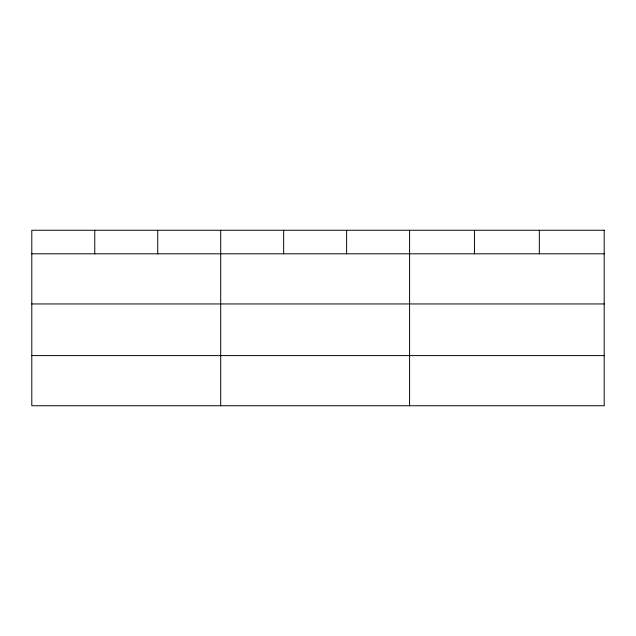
<?xml version="1.0" encoding="UTF-8"?>
<svg xmlns="http://www.w3.org/2000/svg" width="636" height="636" viewBox="0 0 636 636"><rect width="100%" height="100%" fill="white"/><g stroke="black" fill="none" stroke-linecap="round" stroke-linejoin="round"><path stroke-width="0.95" d="M31.8 253.812L604.2 253.812M31.8 303.952L604.2 303.952M31.8 355.604L604.2 355.604M539.328 230.256L539.328 253.812M474.456 230.256L474.456 253.812M409.584 230.256L409.584 405.744M346.62 230.256L346.62 253.812M283.656 230.256L283.656 253.812M220.692 230.256L220.692 405.744M157.728 230.256L157.728 253.812M94.764 230.256L94.764 253.812M604.2 230.256L31.8 230.256L31.8 405.744L604.2 405.744L604.2 230.256"/></g></svg>
